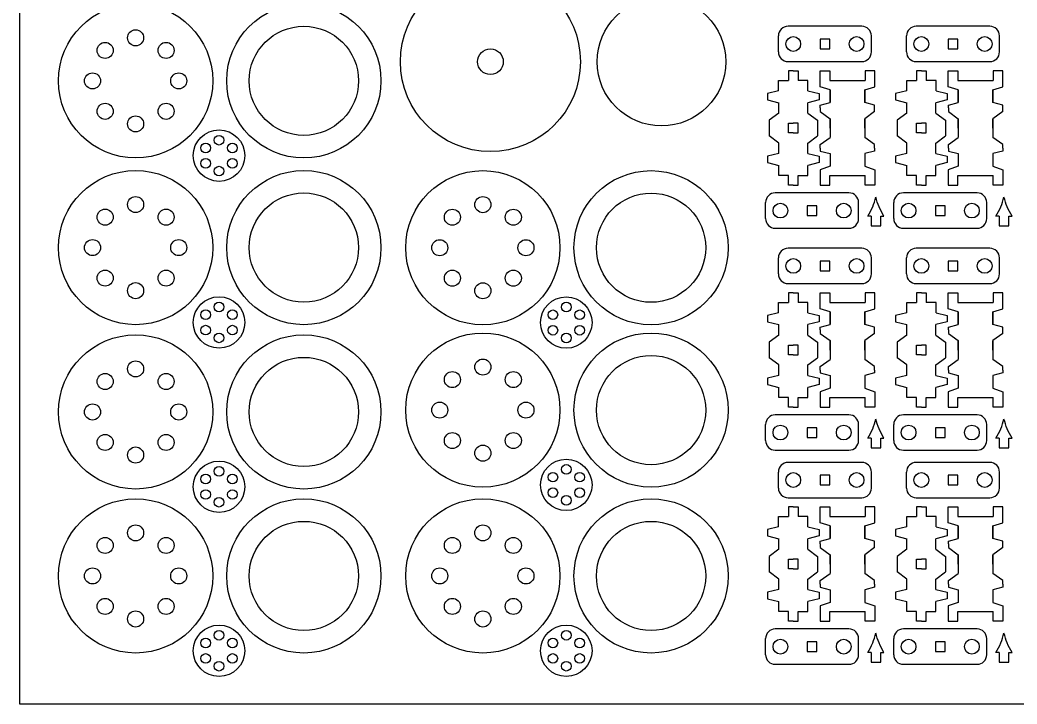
# Model space of a CAD drawing. Header units: millimetres. Extents: x 1035 to 4493, y 392 to 1491.
# Drawn here: x 3893 to 4203.2, y 935.5 to 1148.5 of the extents above; entities that cross this region are included whole.
import ezdxf

# ---------------------------------------------------------------- set-up
doc = ezdxf.new("R2010")
doc.units = ezdxf.units.MM

# ---------------------------------------------------------------- blocks, each defined once
blk = doc.blocks.new('*U9')
blk.add_circle((0, 0), 2.5)
blk = doc.blocks.new('*U10')
at = {"color": 0, "linetype": 'ByBlock', "lineweight": -2}
blk.add_blockref('*U9', (2519.45, 2015.84), dxfattribs=at)
for p, rotation in [((2509.97, 2011.92), 45.00000000000001), ((2528.93, 2011.92), 315.0000000000001), ((2506.04, 2002.43), 90), ((2532.86, 2002.43), 270), ((2509.97, 1992.95), 135), ((2528.93, 1992.95), 225), ((2519.45, 1989.03), 180)]:
    blk.add_blockref('*U9', p, dxfattribs=dict(at, rotation=rotation))
blk = doc.blocks.new('*U11')
blk.add_circle((0, 0), 1.5)
blk = doc.blocks.new('*U12')
at = {"color": 0, "linetype": 'ByBlock', "lineweight": -2}
blk.add_blockref('*U11', (2629.4, 2007.25), dxfattribs=at)
for p, rotation in [((2625.23, 2004.84), 59.99999999999999), ((2633.57, 2004.84), 300), ((2625.23, 2000.03), 120), ((2633.57, 2000.03), 240), ((2629.4, 1997.62), 180)]:
    blk.add_blockref('*U11', p, dxfattribs=dict(at, rotation=rotation))
blk = doc.blocks.new('*U19')
blk.add_circle((0, 0), 2.5)
blk = doc.blocks.new('*U20')
at = {"color": 0, "linetype": 'ByBlock', "lineweight": -2}
blk.add_blockref('*U19', (2519.45, 2015.84), dxfattribs=at)
for p, rotation in [((2509.97, 2011.92), 45.00000000000001), ((2528.93, 2011.92), 315.0000000000001), ((2506.04, 2002.43), 90), ((2532.86, 2002.43), 270), ((2509.97, 1992.95), 135), ((2528.93, 1992.95), 225), ((2519.45, 1989.03), 180)]:
    blk.add_blockref('*U19', p, dxfattribs=dict(at, rotation=rotation))
blk = doc.blocks.new('*U21')
blk.add_circle((0, 0), 1.5)
blk = doc.blocks.new('*U22')
at = {"color": 0, "linetype": 'ByBlock', "lineweight": -2}
blk.add_blockref('*U21', (2629.4, 2007.25), dxfattribs=at)
for p, rotation in [((2625.23, 2004.84), 59.99999999999999), ((2633.57, 2004.84), 300), ((2625.23, 2000.03), 120), ((2633.57, 2000.03), 240), ((2629.4, 1997.62), 180)]:
    blk.add_blockref('*U21', p, dxfattribs=dict(at, rotation=rotation))
blk = doc.blocks.new('*U23')
blk.add_circle((0, 0), 2.5)
blk = doc.blocks.new('*U24')
at = {"color": 0, "linetype": 'ByBlock', "lineweight": -2}
blk.add_blockref('*U23', (2519.45, 2015.84), dxfattribs=at)
for p, rotation in [((2509.97, 2011.92), 45.00000000000001), ((2528.93, 2011.92), 315.0000000000001), ((2506.04, 2002.43), 90), ((2532.86, 2002.43), 270), ((2509.97, 1992.95), 135), ((2528.93, 1992.95), 225), ((2519.45, 1989.03), 180)]:
    blk.add_blockref('*U23', p, dxfattribs=dict(at, rotation=rotation))
blk = doc.blocks.new('*U25')
blk.add_circle((0, 0), 1.5)
blk = doc.blocks.new('*U26')
at = {"color": 0, "linetype": 'ByBlock', "lineweight": -2}
blk.add_blockref('*U25', (2629.4, 2007.25), dxfattribs=at)
for p, rotation in [((2625.23, 2004.84), 59.99999999999999), ((2633.57, 2004.84), 300), ((2625.23, 2000.03), 120), ((2633.57, 2000.03), 240), ((2629.4, 1997.62), 180)]:
    blk.add_blockref('*U25', p, dxfattribs=dict(at, rotation=rotation))
blk = doc.blocks.new('*U27')
blk.add_circle((0, 0), 2.5)
blk = doc.blocks.new('*U28')
at = {"color": 0, "linetype": 'ByBlock', "lineweight": -2}
blk.add_blockref('*U27', (2519.45, 2015.84), dxfattribs=at)
for p, rotation in [((2509.97, 2011.92), 45.00000000000001), ((2528.93, 2011.92), 315.0000000000001), ((2506.04, 2002.43), 90), ((2532.86, 2002.43), 270), ((2509.97, 1992.95), 135), ((2528.93, 1992.95), 225), ((2519.45, 1989.03), 180)]:
    blk.add_blockref('*U27', p, dxfattribs=dict(at, rotation=rotation))
blk = doc.blocks.new('*U29')
blk.add_circle((0, 0), 1.5)
blk = doc.blocks.new('*U30')
at = {"color": 0, "linetype": 'ByBlock', "lineweight": -2}
blk.add_blockref('*U29', (2629.4, 2007.25), dxfattribs=at)
for p, rotation in [((2625.23, 2004.84), 59.99999999999999), ((2633.57, 2004.84), 300), ((2625.23, 2000.03), 120), ((2633.57, 2000.03), 240), ((2629.4, 1997.62), 180)]:
    blk.add_blockref('*U29', p, dxfattribs=dict(at, rotation=rotation))
blk = doc.blocks.new('*U43')
blk.add_circle((0, 0), 2.5)
blk = doc.blocks.new('*U44')
at = {"color": 0, "linetype": 'ByBlock', "lineweight": -2}
blk.add_blockref('*U43', (2519.45, 2015.84), dxfattribs=at)
for p, rotation in [((2509.97, 2011.92), 45.00000000000001), ((2528.93, 2011.92), 315.0000000000001), ((2506.04, 2002.43), 90), ((2532.86, 2002.43), 270), ((2509.97, 1992.95), 135), ((2528.93, 1992.95), 225), ((2519.45, 1989.03), 180)]:
    blk.add_blockref('*U43', p, dxfattribs=dict(at, rotation=rotation))
blk = doc.blocks.new('*U45')
blk.add_circle((0, 0), 1.5)
blk = doc.blocks.new('*U46')
at = {"color": 0, "linetype": 'ByBlock', "lineweight": -2}
blk.add_blockref('*U45', (2629.4, 2007.25), dxfattribs=at)
for p, rotation in [((2625.23, 2004.84), 59.99999999999999), ((2633.57, 2004.84), 300), ((2625.23, 2000.03), 120), ((2633.57, 2000.03), 240), ((2629.4, 1997.62), 180)]:
    blk.add_blockref('*U45', p, dxfattribs=dict(at, rotation=rotation))
blk = doc.blocks.new('*U47')
blk.add_circle((0, 0), 2.5)
blk = doc.blocks.new('*U48')
at = {"color": 0, "linetype": 'ByBlock', "lineweight": -2}
blk.add_blockref('*U47', (2519.45, 2015.84), dxfattribs=at)
for p, rotation in [((2509.97, 2011.92), 45.00000000000001), ((2528.93, 2011.92), 315.0000000000001), ((2506.04, 2002.43), 90), ((2532.86, 2002.43), 270), ((2509.97, 1992.95), 135), ((2528.93, 1992.95), 225), ((2519.45, 1989.03), 180)]:
    blk.add_blockref('*U47', p, dxfattribs=dict(at, rotation=rotation))
blk = doc.blocks.new('*U49')
blk.add_circle((0, 0), 1.5)
blk = doc.blocks.new('*U50')
at = {"color": 0, "linetype": 'ByBlock', "lineweight": -2}
blk.add_blockref('*U49', (2629.4, 2007.25), dxfattribs=at)
for p, rotation in [((2625.23, 2004.84), 59.99999999999999), ((2633.57, 2004.84), 300), ((2625.23, 2000.03), 120), ((2633.57, 2000.03), 240), ((2629.4, 1997.62), 180)]:
    blk.add_blockref('*U49', p, dxfattribs=dict(at, rotation=rotation))
blk = doc.blocks.new('*U51')
blk.add_circle((0, 0), 2.5)
blk = doc.blocks.new('*U52')
at = {"color": 0, "linetype": 'ByBlock', "lineweight": -2}
blk.add_blockref('*U51', (2519.45, 2015.84), dxfattribs=at)
for p, rotation in [((2509.97, 2011.92), 45.00000000000001), ((2528.93, 2011.92), 315.0000000000001), ((2506.04, 2002.43), 90), ((2532.86, 2002.43), 270), ((2509.97, 1992.95), 135), ((2528.93, 1992.95), 225), ((2519.45, 1989.03), 180)]:
    blk.add_blockref('*U51', p, dxfattribs=dict(at, rotation=rotation))
blk = doc.blocks.new('*U53')
blk.add_circle((0, 0), 1.5)
blk = doc.blocks.new('*U54')
at = {"color": 0, "linetype": 'ByBlock', "lineweight": -2}
blk.add_blockref('*U53', (2629.4, 2007.25), dxfattribs=at)
for p, rotation in [((2625.23, 2004.84), 59.99999999999999), ((2633.57, 2004.84), 300), ((2625.23, 2000.03), 120), ((2633.57, 2000.03), 240), ((2629.4, 1997.62), 180)]:
    blk.add_blockref('*U53', p, dxfattribs=dict(at, rotation=rotation))

msp = doc.modelspace()

# ---------------------------------------------------------------- linework, layer by layer
for p, q in [((4143.41, 1146.56), (4131.95, 1146.56)), ((4154.87, 1146.56), (4143.41, 1146.56)), ((4183.27, 1146.56), (4171.81, 1146.56)), ((4194.73, 1146.56), (4183.27, 1146.56)), ((4128.95, 1138.56), (4128.95, 1143.56)), ((4144.91, 1142.56), (4141.91, 1142.56)), ((4141.91, 1142.56), (4141.91, 1139.56)), ((4144.91, 1139.56), (4144.91, 1142.56)), ((4157.87, 1138.56), (4157.87, 1143.56)), ((4168.81, 1138.56), (4168.81, 1143.56)), ((4184.77, 1142.56), (4181.77, 1142.56)), ((4181.77, 1142.56), (4181.77, 1139.56)), ((4184.77, 1139.56), (4184.77, 1142.56)), ((4197.73, 1138.56), (4197.73, 1143.56)), ((4141.91, 1139.56), (4144.91, 1139.56)), ((4181.77, 1139.56), (4184.77, 1139.56)), ((4131.95, 1135.56), (4154.87, 1135.56)), ((4171.81, 1135.56), (4194.73, 1135.56)), ((4133.56, 1132.67), (4132.06, 1132.67)), ((4132.06, 1132.67), (4132.06, 1129.67)), ((4133.56, 1132.67), (4135.06, 1132.67)), ((4135.06, 1132.67), (4135.06, 1129.67)), ((4141.91, 1127.69), (4141.91, 1132.67)), ((4141.91, 1132.67), (4144.91, 1132.67)), ((4144.91, 1132.67), (4144.91, 1129.67)), ((4158.91, 1132.67), (4155.91, 1132.67)), ((4155.91, 1132.67), (4155.91, 1129.67)), ((4158.91, 1127.69), (4158.91, 1132.67)), ((4173.42, 1132.67), (4171.92, 1132.67)), ((4171.92, 1132.67), (4171.92, 1129.67)), ((4173.42, 1132.67), (4174.92, 1132.67)), ((4174.92, 1132.67), (4174.92, 1129.67)), ((4181.77, 1127.69), (4181.77, 1132.67)), ((4181.77, 1132.67), (4184.77, 1132.67)), ((4184.77, 1132.67), (4184.77, 1129.67)), ((4198.77, 1132.67), (4195.77, 1132.67)), ((4195.77, 1132.67), (4195.77, 1129.67)), ((4198.77, 1127.69), (4198.77, 1132.67)), ((4129, 1126.51), (4129, 1129.67)), ((4129, 1129.67), (4132.06, 1129.67)), ((4138.13, 1129.67), (4135.06, 1129.67)), ((4138.13, 1126.51), (4138.13, 1129.67)), ((4144.91, 1129.67), (4155.91, 1129.67)), ((4168.86, 1126.51), (4168.86, 1129.67)), ((4168.86, 1129.67), (4171.92, 1129.67)), ((4177.98, 1129.67), (4174.92, 1129.67)), ((4177.98, 1126.51), (4177.98, 1129.67)), ((4184.77, 1129.67), (4195.77, 1129.67)), ((4129, 1126.51), (4125.55, 1125.65)), ((4138.13, 1126.51), (4141.58, 1125.65)), ((4145.01, 1126.77), (4141.91, 1127.69)), ((4145.01, 1126.77), (4145.01, 1122.83)), ((4145.01, 1122.83), (4145.01, 1126.77)), ((4155.82, 1126.77), (4158.91, 1127.69)), ((4155.82, 1126.77), (4155.82, 1122.83)), ((4155.82, 1122.83), (4155.82, 1126.77)), ((4168.86, 1126.51), (4165.41, 1125.65)), ((4177.98, 1126.51), (4181.44, 1125.65)), ((4184.86, 1126.77), (4181.77, 1127.69)), ((4184.86, 1126.77), (4184.86, 1122.83)), ((4184.86, 1122.83), (4184.86, 1126.77)), ((4195.67, 1126.77), (4198.77, 1127.69)), ((4195.67, 1126.77), (4195.67, 1122.83)), ((4195.67, 1122.83), (4195.67, 1126.77)), ((4125.55, 1125.65), (4125.55, 1123.65)), ((4125.55, 1123.65), (4129.04, 1122.77)), ((4141.58, 1123.65), (4138.09, 1122.77)), ((4141.58, 1125.65), (4141.58, 1123.65)), ((4165.41, 1125.65), (4165.41, 1123.65)), ((4165.41, 1123.65), (4168.89, 1122.77)), ((4181.44, 1123.65), (4177.95, 1122.77)), ((4181.44, 1125.65), (4181.44, 1123.65)), ((4129.04, 1119.54), (4129.04, 1122.77)), ((4138.09, 1119.54), (4138.09, 1122.77)), ((4141.96, 1122.02), (4145.01, 1122.83)), ((4141.96, 1121.16), (4141.96, 1122.02)), ((4141.96, 1121.16), (4141.96, 1120.02)), ((4141.96, 1120.02), (4145.01, 1117.8)), ((4158.86, 1122.02), (4155.82, 1122.83)), ((4158.86, 1120.02), (4155.82, 1117.8)), ((4158.86, 1120.02), (4158.86, 1122.02)), ((4168.89, 1119.54), (4168.89, 1122.77)), ((4177.95, 1119.54), (4177.95, 1122.77)), ((4181.82, 1122.02), (4184.86, 1122.83)), ((4181.82, 1121.16), (4181.82, 1122.02)), ((4181.82, 1121.16), (4181.82, 1120.02)), ((4181.82, 1120.02), (4184.86, 1117.8)), ((4198.72, 1122.02), (4195.67, 1122.83)), ((4198.72, 1120.02), (4195.67, 1117.8)), ((4198.72, 1120.02), (4198.72, 1122.02)), ((4129.04, 1119.54), (4126.02, 1117.3)), ((4126.02, 1117.3), (4126.02, 1112.45)), ((4138.09, 1119.54), (4141.11, 1117.3)), ((4141.11, 1117.3), (4141.11, 1112.45)), ((4145.01, 1117.8), (4145.01, 1111.95)), ((4145.01, 1114.88), (4145.01, 1117.8)), ((4155.82, 1117.8), (4155.82, 1111.95)), ((4155.82, 1114.88), (4155.82, 1117.8)), ((4168.89, 1119.54), (4165.88, 1117.3)), ((4165.88, 1117.3), (4165.88, 1112.45)), ((4177.95, 1119.54), (4180.96, 1117.3)), ((4180.96, 1117.3), (4180.96, 1112.45)), ((4184.86, 1117.8), (4184.86, 1111.95)), ((4184.86, 1114.88), (4184.86, 1117.8)), ((4195.67, 1117.8), (4195.67, 1111.95)), ((4195.67, 1114.88), (4195.67, 1117.8)), ((4132.06, 1116.38), (4133.56, 1116.38)), ((4132.06, 1113.38), (4132.06, 1116.38)), ((4135.06, 1116.38), (4133.56, 1116.38)), ((4135.06, 1113.38), (4135.06, 1116.38)), ((4171.92, 1116.38), (4173.42, 1116.38)), ((4171.92, 1113.38), (4171.92, 1116.38)), ((4174.92, 1116.38), (4173.42, 1116.38)), ((4174.92, 1113.38), (4174.92, 1116.38)), ((4129.04, 1110.21), (4126.02, 1112.45)), ((4133.56, 1113.38), (4132.06, 1113.38)), ((4133.56, 1113.38), (4135.06, 1113.38)), ((4138.09, 1110.21), (4141.11, 1112.45)), ((4141.96, 1109.73), (4145.01, 1111.95)), ((4158.86, 1109.73), (4155.82, 1111.95)), ((4168.89, 1110.21), (4165.88, 1112.45)), ((4173.42, 1113.38), (4171.92, 1113.38)), ((4173.42, 1113.38), (4174.92, 1113.38)), ((4177.95, 1110.21), (4180.96, 1112.45)), ((4181.82, 1109.73), (4184.86, 1111.95)), ((4198.72, 1109.73), (4195.67, 1111.95)), ((4129.04, 1106.99), (4129.04, 1110.21)), ((4138.09, 1106.99), (4138.09, 1110.21)), ((4141.96, 1108.6), (4141.96, 1109.73)), ((4141.96, 1108.6), (4141.96, 1107.73)), ((4141.96, 1107.73), (4145.01, 1106.92)), ((4158.86, 1107.73), (4155.82, 1106.92)), ((4158.86, 1108.6), (4158.86, 1109.73)), ((4158.86, 1108.6), (4158.86, 1107.73)), ((4168.89, 1106.99), (4168.89, 1110.21)), ((4177.95, 1106.99), (4177.95, 1110.21)), ((4181.82, 1108.6), (4181.82, 1109.73)), ((4181.82, 1108.6), (4181.82, 1107.73)), ((4181.82, 1107.73), (4184.86, 1106.92)), ((4198.72, 1107.73), (4195.67, 1106.92)), ((4198.72, 1108.6), (4198.72, 1109.73)), ((4198.72, 1108.6), (4198.72, 1107.73)), ((4129.04, 1106.99), (4125.55, 1106.12)), ((4125.55, 1106.12), (4125.55, 1104.12)), ((4138.09, 1106.99), (4141.58, 1106.12)), ((4141.58, 1106.12), (4141.58, 1104.12)), ((4145.01, 1106.92), (4145.01, 1102.98)), ((4155.82, 1106.92), (4155.82, 1102.98)), ((4168.89, 1106.99), (4165.41, 1106.12)), ((4165.41, 1106.12), (4165.41, 1104.12)), ((4177.95, 1106.99), (4181.44, 1106.12)), ((4181.44, 1106.12), (4181.44, 1104.12)), ((4184.86, 1106.92), (4184.86, 1102.98)), ((4195.67, 1106.92), (4195.67, 1102.98)), ((4125.55, 1104.12), (4129.04, 1103.24)), ((4129.04, 1100.09), (4129.04, 1103.24)), ((4141.58, 1104.12), (4138.09, 1103.24)), ((4138.09, 1100.09), (4138.09, 1103.24)), ((4145.01, 1102.98), (4141.91, 1101.89)), ((4141.91, 1101.89), (4141.91, 1097.09)), ((4155.82, 1102.98), (4158.91, 1101.89)), ((4158.91, 1101.89), (4158.91, 1097.09)), ((4165.41, 1104.12), (4168.89, 1103.24)), ((4168.89, 1100.09), (4168.89, 1103.24)), ((4181.44, 1104.12), (4177.95, 1103.24)), ((4177.95, 1100.09), (4177.95, 1103.24)), ((4184.86, 1102.98), (4181.77, 1101.89)), ((4181.77, 1101.89), (4181.77, 1097.09)), ((4195.67, 1102.98), (4198.77, 1101.89)), ((4198.77, 1101.89), (4198.77, 1097.09)), ((4132.06, 1100.09), (4129.04, 1100.09)), ((4132.06, 1097.09), (4132.06, 1100.09)), ((4135.06, 1100.09), (4138.09, 1100.09)), ((4135.06, 1097.09), (4135.06, 1100.09)), ((4144.91, 1097.09), (4144.91, 1100.09)), ((4144.91, 1100.09), (4155.91, 1100.09)), ((4155.91, 1097.09), (4155.91, 1100.09)), ((4171.92, 1100.09), (4168.89, 1100.09)), ((4171.92, 1097.09), (4171.92, 1100.09)), ((4174.92, 1100.09), (4177.95, 1100.09)), ((4174.92, 1097.09), (4174.92, 1100.09)), ((4184.77, 1097.09), (4184.77, 1100.09)), ((4184.77, 1100.09), (4195.77, 1100.09)), ((4195.77, 1097.09), (4195.77, 1100.09)), ((4133.56, 1097.09), (4132.06, 1097.09)), ((4133.56, 1097.09), (4135.06, 1097.09)), ((4141.91, 1097.09), (4144.91, 1097.09)), ((4158.91, 1097.09), (4155.91, 1097.09)), ((4173.42, 1097.09), (4171.92, 1097.09)), ((4173.42, 1097.09), (4174.92, 1097.09)), ((4181.77, 1097.09), (4184.77, 1097.09)), ((4198.77, 1097.09), (4195.77, 1097.09)), ((4139.43, 1094.69), (4127.97, 1094.69)), ((4150.89, 1094.69), (4139.43, 1094.69)), ((4179.29, 1094.69), (4167.82, 1094.69)), ((4190.75, 1094.69), (4179.29, 1094.69)), ((4124.97, 1086.69), (4124.97, 1091.69)), ((4140.93, 1090.69), (4137.93, 1090.69)), ((4137.93, 1090.69), (4137.93, 1087.69)), ((4140.93, 1087.69), (4140.93, 1090.69)), ((4153.89, 1086.69), (4153.89, 1091.69)), ((4164.82, 1086.69), (4164.82, 1091.69)), ((4180.79, 1090.69), (4177.79, 1090.69)), ((4177.79, 1090.69), (4177.79, 1087.69)), ((4180.79, 1087.69), (4180.79, 1090.69)), ((4193.75, 1086.69), (4193.75, 1091.69)), ((4137.93, 1087.69), (4140.93, 1087.69)), ((4157.77, 1087.4), (4156.77, 1087.4)), ((4157.77, 1087.4), (4157.77, 1084.4)), ((4160.77, 1084.4), (4160.77, 1087.4)), ((4160.77, 1087.4), (4161.77, 1087.4)), ((4177.79, 1087.69), (4180.79, 1087.69)), ((4197.63, 1087.4), (4196.63, 1087.4)), ((4197.63, 1087.4), (4197.63, 1084.4)), ((4200.63, 1084.4), (4200.63, 1087.4)), ((4200.63, 1087.4), (4201.63, 1087.4)), ((4127.97, 1083.69), (4150.89, 1083.69)), ((4157.77, 1084.4), (4160.77, 1084.4)), ((4167.82, 1083.69), (4190.75, 1083.69)), ((4197.63, 1084.4), (4200.63, 1084.4)), ((4143.41, 1077.45), (4131.95, 1077.45)), ((4154.87, 1077.45), (4143.41, 1077.45)), ((4183.27, 1077.45), (4171.81, 1077.45)), ((4194.73, 1077.45), (4183.27, 1077.45)), ((4128.95, 1069.45), (4128.95, 1074.45)), ((4144.91, 1073.45), (4141.91, 1073.45)), ((4141.91, 1073.45), (4141.91, 1070.45)), ((4144.91, 1070.45), (4144.91, 1073.45)), ((4157.87, 1069.45), (4157.87, 1074.45)), ((4168.81, 1069.45), (4168.81, 1074.45)), ((4184.77, 1073.45), (4181.77, 1073.45)), ((4181.77, 1073.45), (4181.77, 1070.45)), ((4184.77, 1070.45), (4184.77, 1073.45)), ((4197.73, 1069.45), (4197.73, 1074.45)), ((4141.91, 1070.45), (4144.91, 1070.45)), ((4181.77, 1070.45), (4184.77, 1070.45)), ((4131.95, 1066.45), (4154.87, 1066.45)), ((4171.81, 1066.45), (4194.73, 1066.45)), ((4133.56, 1063.56), (4132.06, 1063.56)), ((4132.06, 1063.56), (4132.06, 1060.56)), ((4133.56, 1063.56), (4135.06, 1063.56)), ((4135.06, 1063.56), (4135.06, 1060.56)), ((4141.91, 1058.59), (4141.91, 1063.56)), ((4141.91, 1063.56), (4144.91, 1063.56)), ((4144.91, 1063.56), (4144.91, 1060.56)), ((4158.91, 1063.56), (4155.91, 1063.56)), ((4155.91, 1063.56), (4155.91, 1060.56)), ((4158.91, 1058.59), (4158.91, 1063.56)), ((4173.42, 1063.56), (4171.92, 1063.56)), ((4171.92, 1063.56), (4171.92, 1060.56)), ((4173.42, 1063.56), (4174.92, 1063.56)), ((4174.92, 1063.56), (4174.92, 1060.56)), ((4181.77, 1058.59), (4181.77, 1063.56)), ((4181.77, 1063.56), (4184.77, 1063.56)), ((4184.77, 1063.56), (4184.77, 1060.56)), ((4198.77, 1063.56), (4195.77, 1063.56)), ((4195.77, 1063.56), (4195.77, 1060.56)), ((4198.77, 1058.59), (4198.77, 1063.56)), ((4129, 1057.4), (4129, 1060.56)), ((4129, 1060.56), (4132.06, 1060.56)), ((4138.13, 1060.56), (4135.06, 1060.56)), ((4138.13, 1057.4), (4138.13, 1060.56)), ((4145.01, 1057.66), (4141.91, 1058.59)), ((4144.91, 1060.56), (4155.91, 1060.56)), ((4155.82, 1057.66), (4158.91, 1058.59)), ((4168.86, 1057.4), (4168.86, 1060.56)), ((4168.86, 1060.56), (4171.92, 1060.56)), ((4177.98, 1060.56), (4174.92, 1060.56)), ((4177.98, 1057.4), (4177.98, 1060.56)), ((4184.86, 1057.66), (4181.77, 1058.59)), ((4184.77, 1060.56), (4195.77, 1060.56)), ((4195.67, 1057.66), (4198.77, 1058.59)), ((4129, 1057.4), (4125.55, 1056.55)), ((4125.55, 1056.55), (4125.55, 1054.55)), ((4138.13, 1057.4), (4141.58, 1056.55)), ((4141.58, 1056.55), (4141.58, 1054.55)), ((4145.01, 1057.66), (4145.01, 1053.72)), ((4145.01, 1053.72), (4145.01, 1057.66)), ((4155.82, 1057.66), (4155.82, 1053.72)), ((4155.82, 1053.72), (4155.82, 1057.66)), ((4168.86, 1057.4), (4165.41, 1056.55)), ((4165.41, 1056.55), (4165.41, 1054.55)), ((4177.98, 1057.4), (4181.44, 1056.55)), ((4181.44, 1056.55), (4181.44, 1054.55)), ((4184.86, 1057.66), (4184.86, 1053.72)), ((4184.86, 1053.72), (4184.86, 1057.66)), ((4195.67, 1057.66), (4195.67, 1053.72)), ((4195.67, 1053.72), (4195.67, 1057.66)), ((4125.55, 1054.55), (4129.04, 1053.67)), ((4129.04, 1050.44), (4129.04, 1053.67)), ((4141.58, 1054.55), (4138.09, 1053.67)), ((4138.09, 1050.44), (4138.09, 1053.67)), ((4141.96, 1052.92), (4145.01, 1053.72)), ((4141.96, 1052.05), (4141.96, 1052.92)), ((4141.96, 1052.05), (4141.96, 1050.92)), ((4158.86, 1052.92), (4155.82, 1053.72)), ((4158.86, 1050.92), (4158.86, 1052.92)), ((4165.41, 1054.55), (4168.89, 1053.67)), ((4168.89, 1050.44), (4168.89, 1053.67)), ((4181.44, 1054.55), (4177.95, 1053.67)), ((4177.95, 1050.44), (4177.95, 1053.67)), ((4181.82, 1052.92), (4184.86, 1053.72)), ((4181.82, 1052.05), (4181.82, 1052.92)), ((4181.82, 1052.05), (4181.82, 1050.92)), ((4198.72, 1052.92), (4195.67, 1053.72)), ((4198.72, 1050.92), (4198.72, 1052.92)), ((4129.04, 1050.44), (4126.02, 1048.2)), ((4138.09, 1050.44), (4141.11, 1048.2)), ((4141.96, 1050.92), (4145.01, 1048.7)), ((4145.01, 1048.7), (4145.01, 1042.85)), ((4145.01, 1045.77), (4145.01, 1048.7)), ((4158.86, 1050.92), (4155.82, 1048.7)), ((4155.82, 1048.7), (4155.82, 1042.85)), ((4155.82, 1045.77), (4155.82, 1048.7)), ((4168.89, 1050.44), (4165.88, 1048.2)), ((4177.95, 1050.44), (4180.96, 1048.2)), ((4181.82, 1050.92), (4184.86, 1048.7)), ((4184.86, 1048.7), (4184.86, 1042.85)), ((4184.86, 1045.77), (4184.86, 1048.7)), ((4198.72, 1050.92), (4195.67, 1048.7)), ((4195.67, 1048.7), (4195.67, 1042.85)), ((4195.67, 1045.77), (4195.67, 1048.7)), ((4126.02, 1048.2), (4126.02, 1043.34)), ((4132.06, 1047.27), (4133.56, 1047.27)), ((4132.06, 1044.27), (4132.06, 1047.27)), ((4135.06, 1047.27), (4133.56, 1047.27)), ((4135.06, 1044.27), (4135.06, 1047.27)), ((4141.11, 1048.2), (4141.11, 1043.34)), ((4165.88, 1048.2), (4165.88, 1043.34)), ((4171.92, 1047.27), (4173.42, 1047.27)), ((4171.92, 1044.27), (4171.92, 1047.27)), ((4174.92, 1047.27), (4173.42, 1047.27)), ((4174.92, 1044.27), (4174.92, 1047.27)), ((4180.96, 1048.2), (4180.96, 1043.34)), ((4129.04, 1041.11), (4126.02, 1043.34)), ((4133.56, 1044.27), (4132.06, 1044.27)), ((4133.56, 1044.27), (4135.06, 1044.27)), ((4138.09, 1041.11), (4141.11, 1043.34)), ((4141.96, 1040.63), (4145.01, 1042.85)), ((4158.86, 1040.63), (4155.82, 1042.85)), ((4168.89, 1041.11), (4165.88, 1043.34)), ((4173.42, 1044.27), (4171.92, 1044.27)), ((4173.42, 1044.27), (4174.92, 1044.27)), ((4177.95, 1041.11), (4180.96, 1043.34)), ((4181.82, 1040.63), (4184.86, 1042.85)), ((4198.72, 1040.63), (4195.67, 1042.85)), ((4129.04, 1037.88), (4129.04, 1041.11)), ((4138.09, 1037.88), (4138.09, 1041.11)), ((4141.96, 1039.49), (4141.96, 1040.63)), ((4141.96, 1039.49), (4141.96, 1038.62)), ((4158.86, 1039.49), (4158.86, 1040.63)), ((4158.86, 1039.49), (4158.86, 1038.62)), ((4168.89, 1037.88), (4168.89, 1041.11)), ((4177.95, 1037.88), (4177.95, 1041.11)), ((4181.82, 1039.49), (4181.82, 1040.63)), ((4181.82, 1039.49), (4181.82, 1038.62)), ((4198.72, 1039.49), (4198.72, 1040.63)), ((4198.72, 1039.49), (4198.72, 1038.62)), ((4129.04, 1037.88), (4125.55, 1037.02)), ((4125.55, 1037.02), (4125.55, 1035.02)), ((4138.09, 1037.88), (4141.58, 1037.02)), ((4141.58, 1037.02), (4141.58, 1035.02)), ((4141.96, 1038.62), (4145.01, 1037.82)), ((4145.01, 1037.82), (4145.01, 1033.88)), ((4158.86, 1038.62), (4155.82, 1037.82)), ((4155.82, 1037.82), (4155.82, 1033.88)), ((4168.89, 1037.88), (4165.41, 1037.02)), ((4165.41, 1037.02), (4165.41, 1035.02)), ((4177.95, 1037.88), (4181.44, 1037.02)), ((4181.44, 1037.02), (4181.44, 1035.02)), ((4181.82, 1038.62), (4184.86, 1037.82)), ((4184.86, 1037.82), (4184.86, 1033.88)), ((4198.72, 1038.62), (4195.67, 1037.82)), ((4195.67, 1037.82), (4195.67, 1033.88)), ((4125.55, 1035.02), (4129.04, 1034.14)), ((4129.04, 1030.98), (4129.04, 1034.14)), ((4141.58, 1035.02), (4138.09, 1034.14)), ((4138.09, 1030.98), (4138.09, 1034.14)), ((4145.01, 1033.88), (4141.91, 1032.78)), ((4155.82, 1033.88), (4158.91, 1032.78)), ((4165.41, 1035.02), (4168.89, 1034.14)), ((4168.89, 1030.98), (4168.89, 1034.14)), ((4181.44, 1035.02), (4177.95, 1034.14)), ((4177.95, 1030.98), (4177.95, 1034.14)), ((4184.86, 1033.88), (4181.77, 1032.78)), ((4195.67, 1033.88), (4198.77, 1032.78)), ((4132.06, 1030.98), (4129.04, 1030.98)), ((4132.06, 1027.98), (4132.06, 1030.98)), ((4135.06, 1030.98), (4138.09, 1030.98)), ((4135.06, 1027.98), (4135.06, 1030.98)), ((4141.91, 1032.78), (4141.91, 1027.98)), ((4144.91, 1027.98), (4144.91, 1030.98)), ((4144.91, 1030.98), (4155.91, 1030.98)), ((4155.91, 1027.98), (4155.91, 1030.98)), ((4158.91, 1032.78), (4158.91, 1027.98)), ((4171.92, 1030.98), (4168.89, 1030.98)), ((4171.92, 1027.98), (4171.92, 1030.98)), ((4174.92, 1030.98), (4177.95, 1030.98)), ((4174.92, 1027.98), (4174.92, 1030.98)), ((4181.77, 1032.78), (4181.77, 1027.98)), ((4184.77, 1027.98), (4184.77, 1030.98)), ((4184.77, 1030.98), (4195.77, 1030.98)), ((4195.77, 1027.98), (4195.77, 1030.98)), ((4198.77, 1032.78), (4198.77, 1027.98)), ((4133.56, 1027.98), (4132.06, 1027.98)), ((4133.56, 1027.98), (4135.06, 1027.98)), ((4141.91, 1027.98), (4144.91, 1027.98)), ((4158.91, 1027.98), (4155.91, 1027.98)), ((4173.42, 1027.98), (4171.92, 1027.98)), ((4173.42, 1027.98), (4174.92, 1027.98)), ((4181.77, 1027.98), (4184.77, 1027.98)), ((4198.77, 1027.98), (4195.77, 1027.98)), ((4139.43, 1025.58), (4127.97, 1025.58)), ((4150.89, 1025.58), (4139.43, 1025.58)), ((4179.29, 1025.58), (4167.82, 1025.58)), ((4190.75, 1025.58), (4179.29, 1025.58)), ((4124.97, 1017.58), (4124.97, 1022.58)), ((4140.93, 1021.58), (4137.93, 1021.58)), ((4137.93, 1021.58), (4137.93, 1018.58)), ((4140.93, 1018.58), (4140.93, 1021.58)), ((4153.89, 1017.58), (4153.89, 1022.58)), ((4164.82, 1017.58), (4164.82, 1022.58)), ((4180.79, 1021.58), (4177.79, 1021.58)), ((4177.79, 1021.58), (4177.79, 1018.58)), ((4180.79, 1018.58), (4180.79, 1021.58)), ((4193.75, 1017.58), (4193.75, 1022.58)), ((4137.93, 1018.58), (4140.93, 1018.58)), ((4157.77, 1018.29), (4156.77, 1018.29)), ((4157.77, 1018.29), (4157.77, 1015.29)), ((4160.77, 1015.29), (4160.77, 1018.29)), ((4160.77, 1018.29), (4161.77, 1018.29)), ((4177.79, 1018.58), (4180.79, 1018.58)), ((4197.63, 1018.29), (4196.63, 1018.29)), ((4197.63, 1018.29), (4197.63, 1015.29)), ((4200.63, 1015.29), (4200.63, 1018.29)), ((4200.63, 1018.29), (4201.63, 1018.29)), ((4127.97, 1014.58), (4150.89, 1014.58)), ((4157.77, 1015.29), (4160.77, 1015.29)), ((4167.82, 1014.58), (4190.75, 1014.58)), ((4197.63, 1015.29), (4200.63, 1015.29)), ((4143.41, 1010.79), (4131.95, 1010.79)), ((4154.87, 1010.79), (4143.41, 1010.79)), ((4183.27, 1010.79), (4171.81, 1010.79)), ((4194.73, 1010.79), (4183.27, 1010.79)), ((4128.95, 1002.79), (4128.95, 1007.79)), ((4144.91, 1006.79), (4141.91, 1006.79)), ((4141.91, 1006.79), (4141.91, 1003.79)), ((4144.91, 1003.79), (4144.91, 1006.79)), ((4157.87, 1002.79), (4157.87, 1007.79)), ((4168.81, 1002.79), (4168.81, 1007.79)), ((4184.77, 1006.79), (4181.77, 1006.79)), ((4181.77, 1006.79), (4181.77, 1003.79)), ((4184.77, 1003.79), (4184.77, 1006.79)), ((4197.73, 1002.79), (4197.73, 1007.79)), ((4141.91, 1003.79), (4144.91, 1003.79)), ((4181.77, 1003.79), (4184.77, 1003.79)), ((4131.95, 999.79), (4154.87, 999.79)), ((4171.81, 999.79), (4194.73, 999.79)), ((4133.56, 996.9), (4132.06, 996.9)), ((4132.06, 996.9), (4132.06, 993.9)), ((4133.56, 996.9), (4135.06, 996.9)), ((4135.06, 996.9), (4135.06, 993.9)), ((4141.91, 991.92), (4141.91, 996.9)), ((4141.91, 996.9), (4144.91, 996.9)), ((4144.91, 996.9), (4144.91, 993.9)), ((4158.91, 996.9), (4155.91, 996.9)), ((4155.91, 996.9), (4155.91, 993.9)), ((4158.91, 991.92), (4158.91, 996.9)), ((4173.42, 996.9), (4171.92, 996.9)), ((4171.92, 996.9), (4171.92, 993.9)), ((4173.42, 996.9), (4174.92, 996.9)), ((4174.92, 996.9), (4174.92, 993.9)), ((4181.77, 991.92), (4181.77, 996.9)), ((4181.77, 996.9), (4184.77, 996.9)), ((4184.77, 996.9), (4184.77, 993.9)), ((4198.77, 996.9), (4195.77, 996.9)), ((4195.77, 996.9), (4195.77, 993.9)), ((4198.77, 991.92), (4198.77, 996.9)), ((4129, 990.74), (4129, 993.9)), ((4129, 993.9), (4132.06, 993.9)), ((4138.13, 993.9), (4135.06, 993.9)), ((4138.13, 990.74), (4138.13, 993.9)), ((4144.91, 993.9), (4155.91, 993.9)), ((4168.86, 990.74), (4168.86, 993.9)), ((4168.86, 993.9), (4171.92, 993.9)), ((4177.98, 993.9), (4174.92, 993.9)), ((4177.98, 990.74), (4177.98, 993.9)), ((4184.77, 993.9), (4195.77, 993.9)), ((4129, 990.74), (4125.55, 989.88)), ((4125.55, 989.88), (4125.55, 987.88)), ((4138.13, 990.74), (4141.58, 989.88)), ((4141.58, 989.88), (4141.58, 987.88)), ((4145.01, 991), (4141.91, 991.92)), ((4145.01, 991), (4145.01, 987.06)), ((4145.01, 987.06), (4145.01, 991)), ((4155.82, 991), (4158.91, 991.92)), ((4155.82, 991), (4155.82, 987.06)), ((4155.82, 987.06), (4155.82, 991)), ((4168.86, 990.74), (4165.41, 989.88)), ((4165.41, 989.88), (4165.41, 987.88)), ((4177.98, 990.74), (4181.44, 989.88)), ((4181.44, 989.88), (4181.44, 987.88)), ((4184.86, 991), (4181.77, 991.92)), ((4184.86, 991), (4184.86, 987.06)), ((4184.86, 987.06), (4184.86, 991)), ((4195.67, 991), (4198.77, 991.92)), ((4195.67, 991), (4195.67, 987.06)), ((4195.67, 987.06), (4195.67, 991)), ((4125.55, 987.88), (4129.04, 987)), ((4129.04, 983.77), (4129.04, 987)), ((4141.58, 987.88), (4138.09, 987)), ((4138.09, 983.77), (4138.09, 987)), ((4141.96, 986.25), (4145.01, 987.06)), ((4158.86, 986.25), (4155.82, 987.06)), ((4165.41, 987.88), (4168.89, 987)), ((4168.89, 983.77), (4168.89, 987)), ((4181.44, 987.88), (4177.95, 987)), ((4177.95, 983.77), (4177.95, 987)), ((4181.82, 986.25), (4184.86, 987.06)), ((4198.72, 986.25), (4195.67, 987.06)), ((4129.04, 983.77), (4126.02, 981.53)), ((4138.09, 983.77), (4141.11, 981.53)), ((4141.96, 985.39), (4141.96, 986.25)), ((4141.96, 985.39), (4141.96, 984.25)), ((4141.96, 984.25), (4145.01, 982.03)), ((4158.86, 984.25), (4155.82, 982.03)), ((4158.86, 984.25), (4158.86, 986.25)), ((4168.89, 983.77), (4165.88, 981.53)), ((4177.95, 983.77), (4180.96, 981.53)), ((4181.82, 985.39), (4181.82, 986.25)), ((4181.82, 985.39), (4181.82, 984.25)), ((4181.82, 984.25), (4184.86, 982.03)), ((4198.72, 984.25), (4195.67, 982.03)), ((4198.72, 984.25), (4198.72, 986.25)), ((4126.02, 981.53), (4126.02, 976.68)), ((4132.06, 980.61), (4133.56, 980.61)), ((4132.06, 977.61), (4132.06, 980.61)), ((4135.06, 980.61), (4133.56, 980.61)), ((4135.06, 977.61), (4135.06, 980.61)), ((4141.11, 981.53), (4141.11, 976.68)), ((4145.01, 979.11), (4145.01, 982.03)), ((4145.01, 982.03), (4145.01, 976.18)), ((4155.82, 982.03), (4155.82, 976.18)), ((4155.82, 979.11), (4155.82, 982.03)), ((4165.88, 981.53), (4165.88, 976.68)), ((4171.92, 980.61), (4173.42, 980.61)), ((4171.92, 977.61), (4171.92, 980.61)), ((4174.92, 980.61), (4173.42, 980.61)), ((4174.92, 977.61), (4174.92, 980.61)), ((4180.96, 981.53), (4180.96, 976.68)), ((4184.86, 982.03), (4184.86, 976.18)), ((4184.86, 979.11), (4184.86, 982.03)), ((4195.67, 982.03), (4195.67, 976.18)), ((4195.67, 979.11), (4195.67, 982.03)), ((4133.56, 977.61), (4132.06, 977.61)), ((4133.56, 977.61), (4135.06, 977.61)), ((4173.42, 977.61), (4171.92, 977.61)), ((4173.42, 977.61), (4174.92, 977.61)), ((4129.04, 974.44), (4126.02, 976.68)), ((4129.04, 971.21), (4129.04, 974.44)), ((4138.09, 974.44), (4141.11, 976.68)), ((4138.09, 971.21), (4138.09, 974.44)), ((4141.96, 973.96), (4145.01, 976.18)), ((4158.86, 973.96), (4155.82, 976.18)), ((4168.89, 974.44), (4165.88, 976.68)), ((4168.89, 971.21), (4168.89, 974.44)), ((4177.95, 974.44), (4180.96, 976.68)), ((4177.95, 971.21), (4177.95, 974.44)), ((4181.82, 973.96), (4184.86, 976.18)), ((4198.72, 973.96), (4195.67, 976.18)), ((4129.04, 971.21), (4125.55, 970.35)), ((4138.09, 971.21), (4141.58, 970.35)), ((4141.96, 972.83), (4141.96, 973.96)), ((4141.96, 972.83), (4141.96, 971.96)), ((4141.96, 971.96), (4145.01, 971.15)), ((4145.01, 971.15), (4145.01, 967.21)), ((4158.86, 971.96), (4155.82, 971.15)), ((4155.82, 971.15), (4155.82, 967.21)), ((4158.86, 972.83), (4158.86, 973.96)), ((4158.86, 972.83), (4158.86, 971.96)), ((4168.89, 971.21), (4165.41, 970.35)), ((4177.95, 971.21), (4181.44, 970.35)), ((4181.82, 972.83), (4181.82, 973.96)), ((4181.82, 972.83), (4181.82, 971.96)), ((4181.82, 971.96), (4184.86, 971.15)), ((4184.86, 971.15), (4184.86, 967.21)), ((4198.72, 971.96), (4195.67, 971.15)), ((4195.67, 971.15), (4195.67, 967.21)), ((4198.72, 972.83), (4198.72, 973.96)), ((4198.72, 972.83), (4198.72, 971.96)), ((4125.55, 970.35), (4125.55, 968.35)), ((4125.55, 968.35), (4129.04, 967.47)), ((4141.58, 968.35), (4138.09, 967.47)), ((4141.58, 970.35), (4141.58, 968.35)), ((4165.41, 970.35), (4165.41, 968.35)), ((4165.41, 968.35), (4168.89, 967.47)), ((4181.44, 968.35), (4177.95, 967.47)), ((4181.44, 970.35), (4181.44, 968.35)), ((4129.04, 964.32), (4129.04, 967.47)), ((4138.09, 964.32), (4138.09, 967.47)), ((4145.01, 967.21), (4141.91, 966.12)), ((4141.91, 966.12), (4141.91, 961.32)), ((4155.82, 967.21), (4158.91, 966.12)), ((4158.91, 966.12), (4158.91, 961.32)), ((4168.89, 964.32), (4168.89, 967.47)), ((4177.95, 964.32), (4177.95, 967.47)), ((4184.86, 967.21), (4181.77, 966.12)), ((4181.77, 966.12), (4181.77, 961.32)), ((4195.67, 967.21), (4198.77, 966.12)), ((4198.77, 966.12), (4198.77, 961.32)), ((4132.06, 964.32), (4129.04, 964.32)), ((4132.06, 961.32), (4132.06, 964.32)), ((4135.06, 964.32), (4138.09, 964.32)), ((4135.06, 961.32), (4135.06, 964.32)), ((4144.91, 961.32), (4144.91, 964.32)), ((4144.91, 964.32), (4155.91, 964.32)), ((4155.91, 961.32), (4155.91, 964.32)), ((4171.92, 964.32), (4168.89, 964.32)), ((4171.92, 961.32), (4171.92, 964.32)), ((4174.92, 964.32), (4177.95, 964.32)), ((4174.92, 961.32), (4174.92, 964.32)), ((4184.77, 961.32), (4184.77, 964.32)), ((4184.77, 964.32), (4195.77, 964.32)), ((4195.77, 961.32), (4195.77, 964.32)), ((4139.43, 958.91), (4127.97, 958.91)), ((4133.56, 961.32), (4132.06, 961.32)), ((4133.56, 961.32), (4135.06, 961.32)), ((4150.89, 958.91), (4139.43, 958.91)), ((4141.91, 961.32), (4144.91, 961.32)), ((4158.91, 961.32), (4155.91, 961.32)), ((4179.29, 958.91), (4167.82, 958.91)), ((4173.42, 961.32), (4171.92, 961.32)), ((4173.42, 961.32), (4174.92, 961.32)), ((4190.75, 958.91), (4179.29, 958.91)), ((4181.77, 961.32), (4184.77, 961.32)), ((4198.77, 961.32), (4195.77, 961.32)), ((4124.97, 950.91), (4124.97, 955.91)), ((4153.89, 950.91), (4153.89, 955.91)), ((4164.82, 950.91), (4164.82, 955.91)), ((4193.75, 950.91), (4193.75, 955.91)), ((4140.93, 954.91), (4137.93, 954.91)), ((4137.93, 954.91), (4137.93, 951.91)), ((4140.93, 951.91), (4140.93, 954.91)), ((4180.79, 954.91), (4177.79, 954.91)), ((4177.79, 954.91), (4177.79, 951.91)), ((4180.79, 951.91), (4180.79, 954.91)), ((4137.93, 951.91), (4140.93, 951.91)), ((4157.77, 951.63), (4156.77, 951.63)), ((4157.77, 951.63), (4157.77, 948.63)), ((4160.77, 948.63), (4160.77, 951.63)), ((4160.77, 951.63), (4161.77, 951.63)), ((4177.79, 951.91), (4180.79, 951.91)), ((4197.63, 951.63), (4196.63, 951.63)), ((4197.63, 951.63), (4197.63, 948.63)), ((4200.63, 948.63), (4200.63, 951.63)), ((4200.63, 951.63), (4201.63, 951.63)), ((4127.97, 947.91), (4150.89, 947.91)), ((4157.77, 948.63), (4160.77, 948.63)), ((4167.82, 947.91), (4190.75, 947.91)), ((4197.63, 948.63), (4200.63, 948.63))]:
    msp.add_line(p, q)
at = {"color": 3}
msp.add_lwpolyline([(3892.97, 1335.53), (4492.97, 1335.53), (4492.97, 935.53), (3892.97, 935.53)], close=True, dxfattribs=at)
for centre, radius in [((4039.35, 1135.53), 28), ((4092.58, 1135.53), 20), ((3928.96, 1129.58), 24), ((3981.3, 1129.58), 24), ((3981.3, 1129.58), 17), ((4133.56, 1141.06), 2.3), ((4153.26, 1141.06), 2.3), ((4173.42, 1141.06), 2.3), ((4193.12, 1141.06), 2.3), ((4039.35, 1135.53), 4), ((3954.91, 1106.29), 8), ((3928.96, 1077.66), 24), ((3981.3, 1077.66), 24), ((4036.99, 1077.62), 24), ((4089.33, 1077.62), 24), ((3981.3, 1077.66), 17), ((4089.33, 1077.62), 17), ((4129.58, 1089.19), 2.3), ((4149.28, 1089.19), 2.3), ((4169.44, 1089.19), 2.3), ((4189.13, 1089.19), 2.3), ((4133.56, 1071.95), 2.3), ((4153.26, 1071.95), 2.3), ((4173.42, 1071.95), 2.3), ((4193.12, 1071.95), 2.3), ((3954.91, 1054.37), 8), ((4062.95, 1054.33), 8), ((3928.96, 1026.49), 24), ((3981.3, 1026.49), 24), ((4036.99, 1027.06), 24), ((4089.33, 1027.06), 24), ((3981.3, 1026.49), 17), ((4089.33, 1027.06), 17), ((4129.58, 1020.08), 2.3), ((4149.28, 1020.08), 2.3), ((4169.44, 1020.08), 2.3), ((4189.13, 1020.08), 2.3), ((4062.95, 1003.77), 8), ((3954.91, 1003.2), 8), ((4133.56, 1005.29), 2.3), ((4153.26, 1005.29), 2.3), ((4173.42, 1005.29), 2.3), ((4193.12, 1005.29), 2.3), ((3928.96, 975.43), 24), ((3981.3, 975.43), 24), ((4036.99, 975.43), 24), ((4089.33, 975.43), 24), ((3981.3, 975.43), 17), ((4089.33, 975.43), 17), ((3954.91, 952.14), 8), ((4062.95, 952.14), 8), ((4129.58, 953.41), 2.3), ((4149.28, 953.41), 2.3), ((4169.44, 953.41), 2.3), ((4189.13, 953.41), 2.3)]:
    msp.add_circle(centre, radius)
for centre, start, end in [((4131.95, 1143.56), 90, 180), ((4154.87, 1143.56), 0, 90), ((4171.81, 1143.56), 90, 180), ((4194.73, 1143.56), 0, 90), ((4131.95, 1138.56), 180, 270), ((4154.87, 1138.56), 270, 0), ((4171.81, 1138.56), 180, 270), ((4194.73, 1138.56), 270, 0), ((4127.97, 1091.69), 90, 180), ((4150.89, 1091.69), 0, 90), ((4167.82, 1091.69), 90, 180), ((4190.75, 1091.69), 0, 90), ((4127.97, 1086.69), 180, 270), ((4150.89, 1086.69), 270, 0), ((4167.82, 1086.69), 180, 270), ((4190.75, 1086.69), 270, 0), ((4131.95, 1074.45), 90, 180), ((4154.87, 1074.45), 0, 90), ((4171.81, 1074.45), 90, 180), ((4194.73, 1074.45), 0, 90), ((4131.95, 1069.45), 180, 270), ((4154.87, 1069.45), 270, 0), ((4171.81, 1069.45), 180, 270), ((4194.73, 1069.45), 270, 0), ((4127.97, 1022.58), 90, 180), ((4150.89, 1022.58), 0, 90), ((4167.82, 1022.58), 90, 180), ((4190.75, 1022.58), 0, 90), ((4127.97, 1017.58), 180, 270), ((4150.89, 1017.58), 270, 0), ((4167.82, 1017.58), 180, 270), ((4190.75, 1017.58), 270, 0), ((4131.95, 1007.79), 90, 180), ((4154.87, 1007.79), 0, 90), ((4171.81, 1007.79), 90, 180), ((4194.73, 1007.79), 0, 90), ((4131.95, 1002.79), 180, 270), ((4154.87, 1002.79), 270, 0), ((4171.81, 1002.79), 180, 270), ((4194.73, 1002.79), 270, 0), ((4127.97, 955.91), 90, 180), ((4150.89, 955.91), 0, 90), ((4167.82, 955.91), 90, 180), ((4190.75, 955.91), 0, 90), ((4127.97, 950.91), 180, 270), ((4150.89, 950.91), 270, 0), ((4167.82, 950.91), 180, 270), ((4190.75, 950.91), 270, 0)]:
    msp.add_arc(centre, 3, start, end)
for points in [[(4156.77, 1087.4), (4157.32, 1088.36), (4158.39, 1090.26), (4158.98, 1092.36), (4159.27, 1093.4)], [(4161.77, 1087.4), (4161.23, 1088.36), (4160.15, 1090.26), (4159.56, 1092.36), (4159.27, 1093.4)], [(4196.63, 1087.4), (4197.18, 1088.36), (4198.25, 1090.26), (4198.84, 1092.36), (4199.13, 1093.4)], [(4201.63, 1087.4), (4201.08, 1088.36), (4200.01, 1090.26), (4199.42, 1092.36), (4199.13, 1093.4)], [(4156.77, 1018.29), (4157.32, 1019.26), (4158.39, 1021.16), (4158.98, 1023.26), (4159.27, 1024.29)], [(4161.77, 1018.29), (4161.23, 1019.26), (4160.15, 1021.16), (4159.56, 1023.26), (4159.27, 1024.29)], [(4196.63, 1018.29), (4197.18, 1019.26), (4198.25, 1021.16), (4198.84, 1023.26), (4199.13, 1024.29)], [(4201.63, 1018.29), (4201.08, 1019.26), (4200.01, 1021.16), (4199.42, 1023.26), (4199.13, 1024.29)], [(4156.77, 951.63), (4157.32, 952.59), (4158.39, 954.49), (4158.98, 956.59), (4159.27, 957.63)], [(4161.77, 951.63), (4161.23, 952.59), (4160.15, 954.49), (4159.56, 956.59), (4159.27, 957.63)], [(4196.63, 951.63), (4197.18, 952.59), (4198.25, 954.49), (4198.84, 956.59), (4199.13, 957.63)], [(4201.63, 951.63), (4201.08, 952.59), (4200.01, 954.49), (4199.42, 956.59), (4199.13, 957.63)]]:
    msp.add_open_spline(points, degree=3, knots=[0, 0, 0, 0, 3.305007, 6.521572, 6.521572, 6.521572, 6.521572])

# ---------------------------------------------------------------- block references
for name, p in [('*U28', (1409.51, -872.86)), ('*U30', (1325.51, -896.15)), ('*U24', (1409.51, -924.78)), ('*U52', (1517.54, -924.81)), ('*U26', (1325.51, -948.07)), ('*U54', (1433.55, -948.1)), ('*U20', (1409.51, -975.95)), ('*U48', (1517.54, -975.37)), ('*U22', (1325.51, -999.24)), ('*U50', (1433.55, -998.66)), ('*U10', (1409.51, -1027)), ('*U44', (1517.54, -1027)), ('*U12', (1325.51, -1050.29)), ('*U46', (1433.55, -1050.29))]:
    msp.add_blockref(name, p)

doc.saveas('drawing.dxf')
